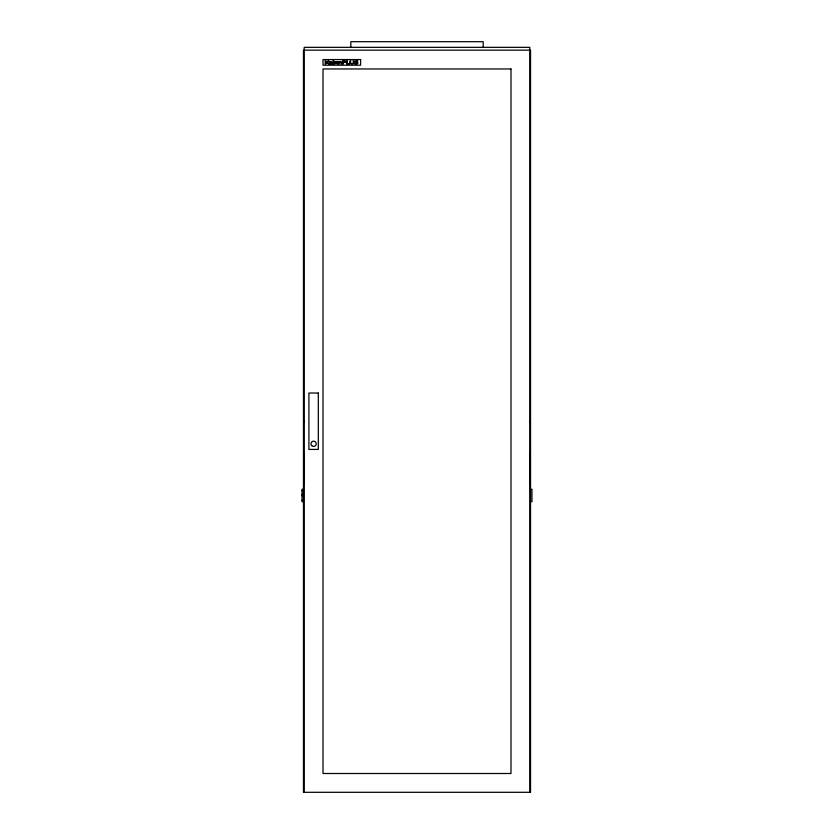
<?xml version="1.0" encoding="UTF-8"?>
<svg xmlns="http://www.w3.org/2000/svg" width="834" height="834" viewBox="0 0 834 834"><rect width="100%" height="100%" fill="white"/><g stroke="black" fill="none" stroke-linecap="round" stroke-linejoin="round"><path stroke-width="1.25" d="M304.212 420.857L303.461 420.857L303.461 50.155L530.539 50.155L530.539 420.857L529.788 420.857M304.212 421.608L303.461 421.608L303.461 792.3L530.539 792.3L530.539 421.608L529.788 421.608M303.461 466.717L304.212 466.717M303.461 470.48L304.212 470.48M303.461 489.287L302.033 489.287L302.033 501.682L303.461 501.682M530.539 489.287L531.967 489.287L531.967 501.682L530.539 501.682M302.033 490.757L303.461 490.757M302.033 494.155L303.461 494.155M302.033 495.615L303.461 495.615M302.033 500.223L303.461 500.223M530.163 452.622L530.163 484.575M529.788 792.3L529.788 47.34L304.212 47.34L304.212 792.3M483.167 47.34L483.167 41.7L350.833 41.7L350.833 47.34M303.837 452.622L303.837 484.575M335.622 62.738L335.174 63.52L333.683 63.509C332.589 61.904 335.612 61.122 335.622 62.738M353.835 62.738C353.241 65.406 348.226 63.655 350.072 60.746L350.77 60.746C348.758 64.499 355.148 64.499 353.136 60.746L353.835 60.746L353.835 62.738M336.3 62.706L334.674 64.01A2.596 2.596 0 0 1 333.683 63.832L333.027 63.937L333.027 60.601L333.683 60.601C332.808 62.759 336.404 60.382 336.3 62.706M345.922 61.706L343.337 62.748L343.337 63.937L342.649 63.937L342.649 60.746L345.036 60.851L345.922 61.706M354.638 61.414L357.379 63.092L354.565 63.749A5.463 5.463 0 0 0 356.274 63.999L357.63 63.707L358.036 62.759L355.399 61.351L357.89 60.892L354.638 61.414M329.055 63.009L329.732 63.947L332.109 63.937L331.452 61.58L329.326 61.591L331.452 62.362L329.055 63.009M345.203 61.716L343.337 62.383L343.337 61.111L345.203 61.716M329.722 63.061L330.723 63.613L331.452 62.686L329.722 63.061M326.125 62.456L325.823 63.937L325.135 63.937L325.135 60.746L325.823 60.746L325.823 62.216L328.794 60.746L326.647 62.175L328.919 63.937L326.125 62.456M339.553 61.664L338.614 61.539L338.614 63.937L339.261 63.937L339.261 62.154L340.272 61.862L340.991 62.269L341.012 63.937L341.669 63.937L341.492 61.841L339.553 61.664M360.611 59.558L323.008 59.558L323.008 65.198L360.611 65.198L360.611 59.558M347.278 60.746L346.579 60.746L346.579 63.937L349.592 63.937L347.278 63.561L347.278 60.746M337.645 61.539L336.988 61.539L336.988 63.937L337.645 63.937L337.645 61.539M510.992 68.961L323.008 68.961L323.008 773.504L510.992 773.504L510.992 68.961M318.307 393.033L308.914 393.033L308.914 449.422L318.307 449.422L318.307 393.033M311.749 445.648A2.627 2.627 0 0 0 316.149 444.47A2.627 2.627 0 0 0 312.927 441.249A2.627 2.627 0 0 0 311.749 445.648"/></g></svg>
